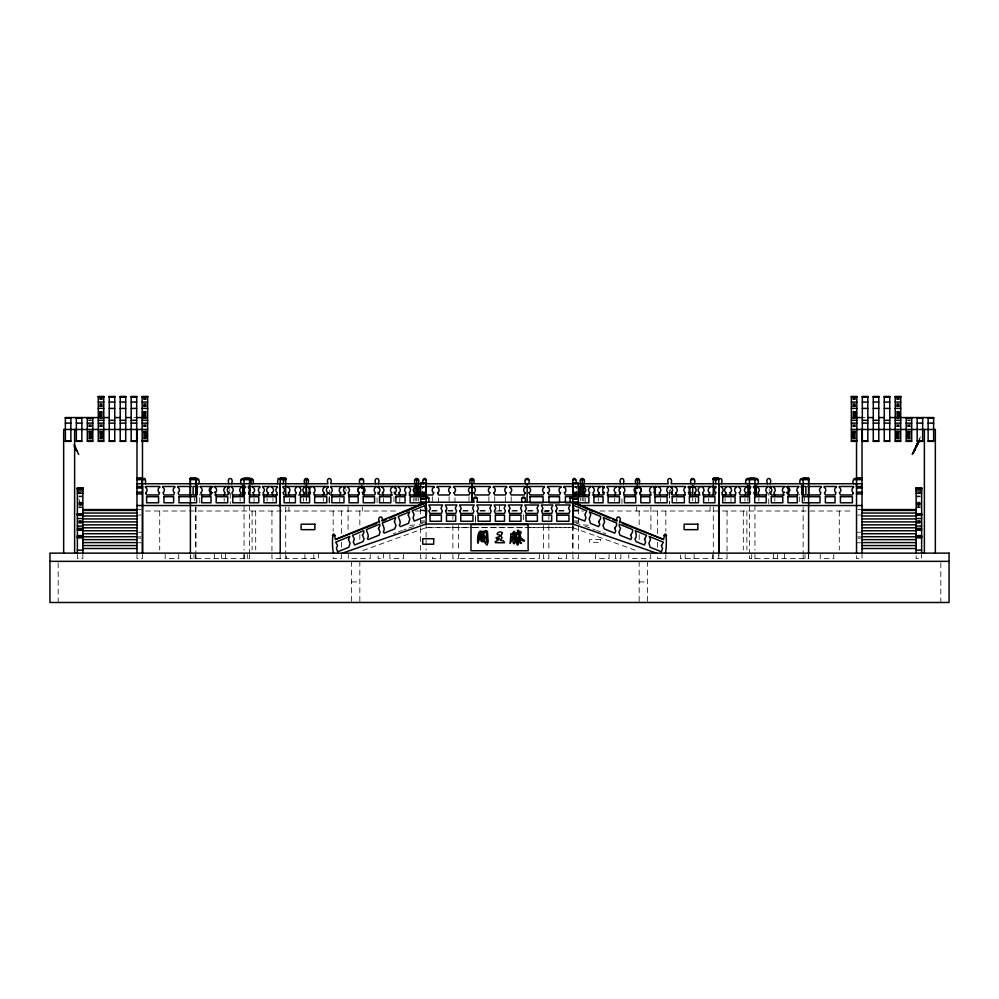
<?xml version="1.0" encoding="UTF-8"?>
<svg xmlns="http://www.w3.org/2000/svg" width="999" height="999" viewBox="0 0 999 999"><rect width="100%" height="100%" fill="white"/><g stroke="black" fill="none" stroke-linecap="round" stroke-linejoin="round"><path stroke-width="0.75" stroke-dasharray="5 3.75" d="M199.738 502.784L199.738 496.703M254.033 502.784L254.046 498.226M272.977 501.261L272.977 498.226M289.398 502.784L289.398 498.226M383.379 502.784L383.379 498.226M399.8 502.784L399.8 498.226M415.134 500.861L415.134 497.752M438.561 502.784L438.561 496.703M454.982 502.784L454.982 496.703M580.706 500.861L580.719 497.752M585.202 502.784L585.202 498.226M621.94 503.971L621.94 497.752M695.604 502.784L695.604 498.226M730.956 502.784L730.968 498.226M768.743 503.971L768.755 493.081M194.48 500.861L194.493 497.752M306.318 500.861L306.318 497.752M329.308 496.191L329.295 503.971L329.345 493.081M329.308 494.642L329.32 489.972M416.72 500.861L416.733 497.752M418.244 500.974L418.256 497.752M475.474 522.465L475.487 514.685L475.549 522.465M582.305 500.861L582.305 497.752M583.828 500.974L583.841 497.752M669.655 493.081L669.63 503.971L669.692 496.191M747.876 500.861L747.889 497.752M329.146 502.784L329.183 496.703M494.742 501.261L494.767 496.703M660.327 501.261L660.339 498.226M758.878 501.261L758.89 498.226M774.812 501.261L774.824 498.226M511.163 501.261L511.188 496.703M676.748 501.261L676.76 498.226M917.969 507.38L920.166 498.913M422.265 494.967L423.139 492.657A3.222 3.222 0 0 1 422.09 491.346M799.262 494.967L799.487 494.33M362.774 550.549L426.111 527.672L572.864 527.672L574.263 523.801M919.018 439.885L920.454 436.838M919.779 439.785L919.767 438.299M393.294 533.691L395.879 532.767M398.451 531.83L402.322 530.432M403.608 529.97L406.193 529.033M408.766 528.109L413.936 526.236M419.093 524.375L422.952 522.976M920.254 503.434L916.145 503.196L920.254 502.447M78.746 505.906L81.481 505.631M409.74 525.337L415.596 524.887M81.481 521.59L78.746 521.79L82.855 521.878M917.519 503.359L920.254 503.246L916.145 503.171M99.65 398.389L102.398 398.389M143.531 398.389L146.279 398.389M852.721 398.389L855.469 398.389M896.602 398.389L899.35 398.389M99.65 398.876L102.398 398.876M143.531 398.876L146.279 398.876M852.721 398.876L855.469 398.876M896.602 398.876L899.35 398.876M99.65 399.413L102.398 399.413M143.531 399.413L146.279 399.413M852.721 399.413L855.469 399.413M896.602 399.413L899.35 399.413M99.65 403.621L102.398 403.621M143.531 403.621L146.279 403.621M852.721 403.621L855.469 403.621M896.602 403.621L899.35 403.621M99.65 404.32L102.398 404.32M143.531 404.32L146.279 404.32M852.721 404.32L855.469 404.32M896.602 404.32L899.35 404.32M99.65 404.97L102.398 404.97M143.531 404.97L146.279 404.97M852.721 404.97L855.469 404.97M896.602 404.97L899.35 404.97M99.65 405.582L102.398 405.582M143.531 405.582L146.279 405.582M852.721 405.582L855.469 405.582M896.602 405.582L899.35 405.582M99.65 406.143L102.398 406.143M143.531 406.143L146.279 406.143M852.721 406.143L855.469 406.143M896.602 406.143L899.35 406.143M99.65 406.643L102.398 406.643M143.531 406.643L146.279 406.643M852.721 406.643L855.469 406.643M896.602 406.643L899.35 406.643M99.65 411.313L102.398 411.313M143.531 411.313L146.279 411.313M852.721 411.313L855.469 411.313M896.602 411.313L899.35 411.313M98.289 411.9L102.398 411.9M142.158 411.9L146.279 411.9M852.721 411.9L856.842 411.9M896.602 411.9L900.711 411.9M98.289 412.55L102.398 412.55M142.158 412.55L146.279 412.55M852.721 412.55L856.842 412.55M896.602 412.55L900.711 412.55M98.289 413.236L102.398 413.236M142.158 413.236L146.279 413.236M852.721 413.236L856.842 413.236M896.602 413.236L900.711 413.236M98.289 413.961L102.398 413.961M142.158 413.961L146.279 413.961M852.721 413.961L856.842 413.961M896.602 413.961L900.711 413.961M98.289 414.76L102.398 414.76M142.158 414.76L146.279 414.76M852.721 414.76L856.842 414.76M896.602 414.76L900.711 414.76M98.289 415.509L102.398 415.509M142.158 415.509L146.279 415.509M852.721 415.509L856.842 415.509M896.602 415.509L900.711 415.509M98.289 416.221L102.398 416.221M142.158 416.221L146.279 416.221M852.721 416.221L856.842 416.221M896.602 416.221L900.711 416.221M98.289 416.87L102.398 416.87M142.158 416.87L146.279 416.87M852.721 416.87L856.842 416.87M896.602 416.87L900.711 416.87M98.289 417.482L103.771 417.57M133.928 417.57L136.676 417.57M142.158 417.482L147.64 417.57M851.36 417.57L856.842 417.482M862.324 417.57L865.072 417.57M895.229 417.57L900.711 417.482M99.65 417.744L102.398 417.744M143.531 417.744L146.279 417.744M852.721 417.744L855.469 417.744M896.602 417.744L899.35 417.744M99.65 417.982L102.398 417.982L98.289 418.044M143.531 417.982L146.279 417.982L142.158 418.044M855.469 417.982L852.721 417.982L856.842 418.044M899.35 417.982L896.602 417.982L900.711 418.044M99.65 418.269L102.398 418.269M143.531 418.269L146.279 418.269M852.721 418.269L855.469 418.269M896.602 418.269L899.35 418.269M88.686 419.93L91.433 419.93M907.567 419.93L910.314 419.93M88.686 420.479L91.433 420.479M907.567 420.479L910.314 420.479M88.686 424.675L91.433 424.675M99.65 424.675L102.398 424.675M143.531 424.675L146.279 424.675M852.721 424.675L855.469 424.675M896.602 424.675L899.35 424.675M907.567 424.675L910.314 424.675M88.686 425.374L91.433 425.374M99.65 425.374L102.398 425.374M143.531 425.374L146.279 425.374M852.721 425.374L855.469 425.374M896.602 425.374L899.35 425.374M907.567 425.374L910.314 425.374M88.686 426.036L91.433 426.036M99.65 426.036L102.398 426.036M143.531 426.036L146.279 426.036M852.721 426.036L855.469 426.036M896.602 426.036L899.35 426.036M907.567 426.036L910.314 426.036M88.686 426.635L91.433 426.635M99.65 426.635L102.398 426.635M143.531 426.635L146.279 426.635M852.721 426.635L855.469 426.635M896.602 426.635L899.35 426.635M907.567 426.635L910.314 426.635M88.686 430.906L92.795 430.906M99.65 430.906L103.771 430.906M143.531 430.906L147.64 430.906M851.36 430.906L855.469 430.906M895.229 430.906L899.35 430.906M906.205 430.906L910.314 430.906M88.686 431.343L92.795 431.343M99.65 431.343L103.771 431.343M143.531 431.343L147.64 431.343M851.36 431.343L855.469 431.343M895.229 431.343L899.35 431.343M906.205 431.343L910.314 431.343M88.686 431.83L91.433 431.83M99.65 431.83L102.398 431.83M143.531 431.83L146.279 431.83M852.721 431.83L855.469 431.83M896.602 431.83L899.35 431.83M907.567 431.83L910.314 431.83M88.686 432.38L92.795 432.38M99.65 432.38L103.771 432.38M143.531 432.38L147.64 432.38M851.36 432.38L855.469 432.38M895.229 432.38L899.35 432.38M906.205 432.38L910.314 432.38M88.686 432.967L92.795 432.967M99.65 432.967L103.771 432.967M143.531 432.967L147.64 432.967M851.36 432.967L855.469 432.967M895.229 432.967L899.35 432.967M906.205 432.967L910.314 432.967M88.686 433.603L92.795 433.603M99.65 433.603L103.771 433.603M143.531 433.603L147.64 433.603M851.36 433.603L855.469 433.603M895.229 433.603L899.35 433.603M906.205 433.603L910.314 433.603M88.686 434.29L92.795 434.29M99.65 434.29L103.771 434.29M143.531 434.29L147.64 434.29M851.36 434.29L855.469 434.29M895.229 434.29L899.35 434.29M906.205 434.29L910.314 434.29M88.686 435.027L92.795 435.027M99.65 435.027L103.771 435.027M143.531 435.027L147.64 435.027M851.36 435.027L855.469 435.027M895.229 435.027L899.35 435.027M906.205 435.027L910.314 435.027M88.686 435.826L92.795 435.826M99.65 435.826L103.771 435.826M143.531 435.826L147.64 435.826M851.36 435.826L855.469 435.826M895.229 435.826L899.35 435.826M906.205 435.826L910.314 435.826M88.686 436.575L92.795 436.575M99.65 436.575L103.771 436.575M143.531 436.575L147.64 436.575M851.36 436.575L855.469 436.575M895.229 436.575L899.35 436.575M906.205 436.575L910.314 436.575M88.686 437.275L92.795 437.275M99.65 437.275L103.771 437.275M143.531 437.275L147.64 437.275M851.36 437.275L855.469 437.275M895.229 437.275L899.35 437.275M906.205 437.275L910.314 437.275M88.686 437.937L92.795 437.937M99.65 437.937L103.771 437.937M143.531 437.937L147.64 437.937M851.36 437.937L855.469 437.937M895.229 437.937L899.35 437.937M906.205 437.937L910.314 437.937M88.686 438.536L92.795 438.536M99.65 438.536L103.771 438.536M143.531 438.536L147.64 438.536M851.36 438.536L855.469 438.536M895.229 438.536L899.35 438.536M906.205 438.536L910.314 438.536M88.686 439.098L91.433 439.098M99.65 439.098L102.398 439.098M143.531 439.098L146.279 439.098M852.721 439.098L855.469 439.098M896.602 439.098L899.35 439.098M907.567 439.098L910.314 439.098M422.003 486.451L424.737 486.451M574.263 486.451L576.997 486.451M422.003 487.262L424.737 487.262M574.263 487.262L576.997 487.262M422.003 491.933L424.737 491.933M574.263 491.933L576.997 491.933M422.003 492.482L424.737 492.482M574.263 492.482L576.997 492.482M422.003 492.619L426.111 492.619M572.889 492.619L576.997 492.619M422.003 492.744L426.111 492.744M572.889 492.744L576.997 492.744M422.003 492.994L426.111 492.994M572.889 492.994L576.997 492.994M422.003 493.269L426.111 493.119M572.889 493.269L576.997 493.119M422.003 493.431L426.111 493.431M572.889 493.431L576.997 493.431M422.003 493.593L426.111 493.593M572.889 493.593L576.997 493.618M422.003 493.943L426.111 493.868M572.889 493.868L576.997 493.756M422.003 494.13L426.111 494.13M572.889 494.13L576.997 494.13M422.003 494.318L426.111 494.293M572.889 494.318L576.997 494.293M422.003 494.517L426.111 494.517M572.889 494.517L576.997 494.517M422.003 494.717L426.111 494.717M572.889 494.717L576.997 494.717M422.003 494.917L426.111 494.93M572.889 494.93L576.997 494.917M422.003 495.142L426.111 495.142M572.889 495.142L576.997 495.142M422.003 495.342L426.111 495.342M572.889 495.342L576.997 495.342M422.003 495.554L426.111 495.554M572.889 495.554L576.997 495.554M422.003 495.766L426.111 495.766M572.889 495.766L576.997 495.766M78.746 496.016L82.855 496.016M422.003 495.979L426.111 495.979M572.889 495.979L576.997 495.979M916.145 496.016L920.254 496.016M422.003 496.178L426.111 496.178M572.889 496.178L576.997 496.178M422.003 496.391L426.111 496.391M572.889 496.391L576.997 496.391M422.003 496.59L426.111 496.59M572.889 496.59L576.997 496.59M78.746 496.828L82.855 496.828M422.003 496.79L426.111 496.79M572.889 496.79L576.997 496.79M916.145 496.828L920.254 496.828M422.003 496.978L424.737 496.978M574.263 496.978L576.997 496.978M78.746 502.185L82.855 502.185M916.145 502.185L920.254 502.185M78.746 502.447L82.855 503.196L78.746 503.171L81.481 503.359M78.746 503.434L82.855 503.196M78.746 503.896L82.855 503.846M916.145 503.846L920.254 503.896M78.746 504.483L82.855 504.483M916.145 504.483L920.254 504.545M78.746 504.832L81.481 504.832M917.519 504.832L920.254 504.832M78.746 507.017L82.855 507.017M916.145 507.017L920.254 507.017M78.746 507.679L81.481 507.679M917.519 507.679L920.254 507.679M138.349 509.565L141.096 509.565M857.904 509.565L860.651 509.565M420.629 510.064L423.364 510.064M575.636 510.064L578.371 510.064M420.629 510.327L426.111 510.327M572.889 510.327L578.371 510.327M420.629 510.739L426.111 510.739M432.292 510.701L440.01 510.701M447.739 510.701L453.921 510.701M463.186 510.701L470.916 510.701M480.182 510.701L487.912 510.701M498.726 510.701L501.823 510.701M512.637 510.701L518.818 510.701M528.084 510.701L535.814 510.701M545.079 510.701L549.712 510.701M558.99 510.701L566.708 510.701M572.889 510.739L578.371 510.739M145.517 511.013L399.076 511.013M415.147 511.013L426.073 511.013M431.518 511.013L440.259 511.013M448.052 511.013L453.608 511.013M462.787 511.013L471.553 511.013M479.995 511.013L488.786 511.013M496.378 511.013L502.622 511.013M511.738 511.013L519.005 511.013M527.447 511.013L536.213 511.013M543.868 511.013L550.224 511.013M558.741 511.013L567.482 511.013M572.927 511.013L583.853 511.013M599.924 511.013L853.483 511.013M544.742 511.725L548.863 511.725M136.988 515.047L141.096 515.047M857.904 515.047L862.012 515.047M78.746 520.816L81.481 520.816M420.629 520.941L424.737 520.941M574.263 520.941L578.371 520.941M917.519 520.816L920.254 520.816M78.746 521.028L81.481 521.028M917.519 521.028L920.254 521.028M916.145 521.878L920.254 521.878L917.519 521.59M78.746 522.177L81.481 522.065M420.629 522.19L426.111 522.19M572.889 522.19L578.371 522.19M917.519 522.065L920.254 522.065M78.746 522.877L82.855 522.877M916.145 522.877L920.254 522.877M78.746 523.001L82.855 523.001M916.145 523.001L920.254 523.001M426.111 527.372L472.465 527.372M474.001 527.372L528.084 527.372M529.632 527.372L572.889 527.372M138.349 532.255L142.47 532.255M856.53 532.255L860.651 532.255M138.349 536.875L141.096 536.875M857.904 536.875L860.651 536.875M138.349 538.161L141.096 538.161M857.904 538.161L860.651 538.161M138.349 542.782L142.47 542.782M856.53 542.782L860.651 542.782M351.598 581.918L359.827 581.918M639.173 581.918L647.402 581.918M583.404 524.887L589.26 525.337M917.519 505.631L920.254 505.906M576.011 522.976L579.882 524.375M585.039 526.236L590.197 528.109M592.782 529.033L595.367 529.97M596.653 530.432L600.524 531.83M603.096 532.767L605.681 533.691M572.864 527.672L636.201 550.549M199.513 494.33L199.738 494.967M576.735 494.967L575.861 492.657A3.222 3.222 0 0 0 576.91 491.346M78.834 498.913L81.031 507.38M744.979 498.226L744.992 501.261M725.099 498.226L725.112 501.261M708.666 498.226L708.691 501.261M614.697 498.226L614.71 501.261M598.264 498.226L598.289 501.261M468.981 496.703L469.006 501.261M449.113 496.703L449.138 501.261M432.679 496.703L432.704 501.261M413.811 498.226L413.836 501.261M393.931 496.703L393.968 502.784M303.409 498.226L303.434 501.261M267.108 498.226L267.133 501.261M240.11 498.226L240.122 501.261M224.176 498.226L224.188 501.261M804.507 497.752L804.52 500.861M669.68 489.972L669.692 494.642M306.381 497.752L306.393 500.861M799.262 496.703L799.262 502.784M692.719 497.752L692.719 500.861M505.307 496.703L505.319 502.784M488.886 496.703L488.898 501.261M339.735 498.226L339.735 502.784M323.314 498.226L323.314 501.261M940.821 562.874L940.821 602.484M921.627 553.134L921.627 558.616L916.145 558.616L916.145 554.495M862.012 553.134L862.012 558.616L856.53 558.616L856.53 554.495M839.285 511.013L839.285 550.012M833.79 554.495L833.79 558.616L820.241 558.616L820.241 554.495M808.715 554.495L808.715 558.616L749.437 558.616L749.45 554.495M808.603 554.495L808.603 558.616M805.007 554.495L805.007 558.616M803.121 506.905L803.121 553.134M803.121 554.495L803.233 558.616M784.615 553.134L784.615 558.616M777.584 554.495L777.584 558.616M773.676 553.134L773.563 558.616M754.932 505.531L754.932 550.062M754.932 554.495L754.944 558.616M751.735 554.495L751.735 558.616M749.45 505.531L749.45 553.134M746.89 511.013L746.89 550.012M743.306 511.013L743.306 550.012M727.06 511.013L727.06 553.134M727.06 554.495L727.06 558.616L713.298 558.616L713.298 554.495M713.298 506.905L713.298 553.134M712.612 554.495L712.612 558.616L680.394 558.616L680.394 553.134M710.064 506.905L710.064 511.013M694.105 554.495L694.105 558.616M685.189 554.495L685.189 558.616M665.834 511.013L665.834 531.293M665.834 554.495L665.834 558.616L657.604 558.616L657.604 554.495M657.604 511.013L657.604 534.415M657.604 542.207L657.604 548.451M650.911 506.905L650.911 531.293M650.724 554.495L650.724 558.616L628.796 558.616L628.796 554.495M647.402 561.351L647.402 602.484M639.173 511.013L639.173 526.61M639.173 534.415L639.173 540.646M639.173 561.351L639.173 602.484M636.7 506.905L636.7 511.013M620.879 554.495L620.879 558.616L615.396 558.616L615.396 554.495M609.103 554.495L609.103 558.616L595.392 558.616L595.392 554.495M578.371 508.941L578.371 550.162M578.371 554.495L578.371 558.616L572.889 558.616L572.889 554.495M575.561 486.488L575.561 487.3A3.222 3.222 0 0 1 576.935 488.873M572.927 525.486L572.927 550.062M572.889 525.474L572.802 553.134M566.62 554.495L566.62 558.616L558.391 558.616L558.391 553.134M548.863 516.321L548.863 519.393M548.863 525.524L548.863 550.137M548.863 554.495L548.863 558.616L543.381 558.616L543.381 554.495M543.381 525.524L543.381 550.137M539.41 554.495L539.41 558.616L459.59 558.616L459.59 554.495M523.513 514.685L523.513 522.465M499.5 505.531L499.5 511.013M458.366 525.524L458.366 550.137M458.366 554.495L458.366 558.616L452.884 558.616L452.884 554.495M452.884 516.321L452.884 519.393M452.884 525.524L452.884 550.137M440.609 554.495L440.609 558.616L432.38 558.616L432.38 554.495M426.111 523.563L426.073 539.31M426.111 540.097L426.111 550.162M426.111 554.495L426.111 558.616L420.629 558.616L420.629 553.134M423.439 486.488L423.439 487.3A3.222 3.222 0 0 0 422.065 488.873M420.629 508.941L420.629 527.01M420.629 527.909L420.629 550.162M403.608 554.495L403.608 558.616L389.897 558.616L389.897 554.495M383.604 553.134L383.604 558.616L378.122 558.616L378.122 554.495M377.06 497.752L377.06 503.971M370.204 554.495L370.204 558.616L348.276 558.616L348.276 554.495M362.3 506.905L362.3 511.013M359.827 511.013L359.827 526.61M359.827 534.415L359.827 540.646M359.827 561.351L359.827 602.484M351.598 561.351L351.598 602.484M348.089 506.905L348.089 531.293M341.396 511.013L341.396 534.415M341.396 542.207L341.396 548.451M341.396 554.495L341.396 558.616L333.167 558.616L333.167 554.495M333.167 511.013L333.167 531.293M318.606 553.134L318.606 558.616L286.388 558.616L286.388 554.495M313.811 554.495L313.811 558.616M304.895 554.495L304.895 558.616M288.936 506.905L288.936 511.013M285.702 506.905L285.702 553.134M285.702 554.495L285.702 558.616L271.94 558.616L271.94 554.495M280.17 554.495L280.17 558.616M271.94 511.013L271.94 553.134M255.694 511.013L255.694 550.012M252.11 511.013L252.11 550.012M249.55 505.531L249.55 553.134M249.55 554.495L249.563 558.616L190.285 558.616L190.285 554.495M247.265 554.495L247.265 558.616M244.068 505.531L244.068 550.062M244.068 554.495L244.068 558.616M244.056 554.495L244.056 558.616M230.245 493.081L230.257 503.971M225.324 553.134L225.437 558.616M221.416 554.495L221.416 558.616M214.385 553.134L214.385 558.616M195.879 506.905L195.879 553.134M195.879 554.495L195.879 558.616M195.767 506.905L195.767 550.062M195.767 554.495L195.767 558.616M193.993 554.495L193.993 558.616M190.397 554.495L190.397 558.616M178.759 554.495L178.759 558.616L165.21 558.616L165.21 554.495M159.715 511.013L159.715 550.012M142.47 554.495L142.47 558.616L136.988 558.616L136.988 553.134M82.855 554.495L82.855 558.616L77.373 558.616L77.373 553.134M58.179 562.874L58.179 602.484M346.066 489.473A3.159 3.159 0 0 1 346.066 490.759M670.391 490.759A3.159 3.159 0 0 1 670.404 489.473M769.242 490.746A3.197 3.197 0 0 1 769.242 489.485M229.758 489.485A3.197 3.197 0 0 1 229.758 490.746M600.524 539.597L589.56 539.597L589.56 542.345L600.524 542.345L600.524 539.597M718.83 558.616L718.83 554.495L718.793 558.616"/><path stroke-width="1.5" d="M195.904 487.3L195.891 494.892L195.879 485.302L195.891 494.63M244.031 494.905L244.043 486.488M249.55 494.642L249.55 485.302L249.55 494.967M280.207 505.531L280.22 483.753L280.17 505.531L278.821 505.519M415.134 494.642L415.134 485.302M426.086 496.416L426.098 487.3M342.47 553.134L426.111 524.013L426.111 502.235L474.138 502.235C471.466 495.217 479.557 495.217 476.885 502.235L572.852 502.235L616.87 520.304M656.53 553.134L572.889 524.013L572.852 502.235L609.715 518.119M580.719 494.642L580.719 485.302M801.822 494.642L801.822 485.302M242.695 494.642L242.707 485.302M306.331 494.642L306.356 485.302L306.381 494.642M416.733 494.642L416.758 485.302M418.256 494.905L418.281 485.302M428.858 502.235L428.858 498.126L426.111 498.126L426.111 483.753L426.098 486.488M471.89 502.41L471.94 479.632M582.317 494.642L582.33 485.302M583.841 494.905L583.866 485.302M747.901 494.642L747.914 485.302M749.425 487.3L749.425 494.905L749.45 485.302M426.111 505.082L412.225 510.776L414.11 514.622L413.062 517.682L414.198 521.103L426.073 516.346C428.509 503.484 422.764 504.645 426.111 510.814M572.864 512.425L572.802 524.025L426.111 524.013M145.704 492.657L146.616 494.955L158.616 494.955L159.528 492.657M283.229 492.657L284.103 494.967L295.642 494.967M362.362 492.657L363.236 494.967L374.637 494.967L375.424 492.657A3.222 3.222 0 0 1 375.724 487.3L375.736 486.488M739.322 492.657L740.209 494.955L749.525 494.955L750.411 492.657A3.209 3.209 0 0 1 750.711 487.287L750.724 486.488L720.579 486.488M787.087 492.657L787.974 494.955L797.839 494.967M253.047 492.657L254.046 494.967M271.978 492.657L272.977 494.967M288.399 492.657L289.398 494.967M308.266 492.657L309.265 494.967M328.122 493.656L328.147 492.657M344.568 492.657L345.154 493.918M363.449 492.657L364.448 494.967M382.38 492.657L383.379 494.967M398.801 492.657L399.8 494.967M418.618 492.657L419.617 494.967M437.562 492.657L438.561 494.967L449.15 494.967L450.149 492.657M453.983 492.657L454.982 494.967L469.031 494.967L470.029 492.657M473.851 492.657L474.85 494.967L488.886 494.967L489.885 492.657M493.731 492.657L494.73 494.967L505.307 494.967L506.318 492.657M510.152 492.657L511.151 494.967L524.25 494.967L525.249 492.657M529.02 492.657L530.032 494.967L543.131 494.967L544.13 492.657M547.964 492.657L548.963 494.967L559.552 494.967L560.551 492.657M564.385 492.657L565.384 494.967L573.189 494.967M584.203 492.657L585.202 494.967M603.146 492.657L603.896 494.33M619.567 492.657L620.154 493.918M659.303 492.657L660.302 494.967M675.724 492.657L676.735 494.967M694.605 492.657L695.604 494.967M713.523 493.656L713.548 492.657M729.969 492.657L730.968 494.967M856.493 483.741L856.43 486.488L862.012 486.488M333.791 553.134C331.768 552.435 331.955 521.653 335.477 539.46L376.698 523.426M665.209 553.134C666.683 552.285 667.295 521.678 663.523 539.46L622.302 523.426M619.467 522.327C622.739 516.52 615.297 514.348 616.808 521.178L612.549 519.343M285.702 479.632C273.152 480.544 286.663 474.375 282.942 483.753M423.389 483.753C421.216 481.693 424.637 475.711 426.111 479.632L426.111 502.909L410.127 502.784L410.127 496.703L420.716 496.703M522.115 502.235C519.443 495.217 527.534 495.217 524.862 502.235M570.104 498.126C570.716 494.567 575.849 499.725 570.104 498.126L570.104 502.235M578.284 496.703L588.873 496.703L588.873 502.784L572.889 502.909L572.889 479.632C574.363 475.711 577.784 481.693 575.611 483.753M713.298 479.632C717.519 481.093 723.563 474.225 721.565 483.741M195.767 479.632C197.253 475.724 200.762 481.63 198.551 483.753M241.271 483.753C239.073 481.63 242.582 475.724 244.068 479.632M754.932 479.632C756.418 475.724 759.927 481.63 757.729 483.753M800.449 483.753C798.238 481.63 801.747 475.724 803.233 479.632M145.392 483.741C146.865 473.663 139.111 479.632 142.57 486.488L142.507 553.134L142.47 440.334M803.084 479.632L804.158 478.309L805.781 478.946M853.608 483.741C851.348 481.543 854.982 475.736 856.493 479.632M249.55 479.632C251.136 475.774 255.082 481.293 252.71 483.753M304.782 483.753C301.86 476.685 310.839 476.685 307.929 483.753M359.952 483.753C357.043 476.685 366.021 476.685 363.112 483.753M415.134 483.753C412.225 476.685 421.203 476.685 418.294 483.753M136.988 483.741L327.959 483.753C325.299 476.723 333.354 476.723 330.694 483.753L470.354 483.753C467.445 476.685 476.423 476.685 473.514 483.753L668.306 483.753C665.646 476.723 673.701 476.723 671.041 483.753L862.012 483.741M525.536 483.753C522.627 476.685 531.605 476.685 528.696 483.753M580.719 483.753C577.797 476.685 586.788 476.685 583.866 483.753M635.938 483.753C633.029 476.685 642.007 476.685 639.098 483.753M691.121 483.753C688.211 476.685 697.19 476.685 694.268 483.753M746.303 483.753C743.918 481.293 747.876 475.774 749.45 479.632M295.429 494.967L296.291 492.657A3.222 3.222 0 0 1 296.591 487.3L296.591 486.488M358.191 494.967L359.053 492.657A3.222 3.222 0 0 1 359.353 487.3L359.353 486.488M390.884 494.967L391.745 492.657A3.222 3.222 0 0 1 392.058 487.3L392.058 486.488M405.082 494.967L405.944 492.657A3.222 3.222 0 0 1 406.256 487.3L406.256 486.488M588.873 494.967L589.735 492.657A3.222 3.222 0 0 1 590.047 487.3L590.047 486.488M649.962 494.967L650.836 492.657A3.222 3.222 0 0 1 651.136 487.3L651.136 486.488M667.157 494.967L668.019 492.657A3.222 3.222 0 0 1 668.319 487.3L668.331 486.488M684.327 494.967L685.202 492.657A3.222 3.222 0 0 1 685.501 487.3L685.501 486.488L639.073 486.488L639.073 487.3M698.526 494.967L699.4 492.657A3.222 3.222 0 0 1 699.7 487.3L699.7 486.488M258.791 494.955L259.678 492.657M276.298 494.955L277.185 492.657A3.209 3.209 0 0 1 277.485 487.287L277.497 486.488L262.737 486.488L262.737 487.3A3.209 3.209 0 0 1 263.062 492.682L263.936 494.955M735.064 494.955L735.951 492.657A3.209 3.209 0 0 1 736.251 487.287L736.263 486.488M766.208 494.955L767.095 492.657A3.209 3.209 0 0 1 767.394 487.287L767.407 486.488M782.829 494.955L783.716 492.657A3.209 3.209 0 0 1 784.015 487.287L784.028 486.488M797.289 494.955L798.176 492.657A3.209 3.209 0 0 1 798.488 487.287L798.488 486.488M209.678 494.967L210.552 492.657A3.197 3.197 0 0 1 210.864 487.287L210.876 486.488M224.201 494.967L225.087 492.657A3.197 3.197 0 0 1 225.387 487.287L225.399 486.488M240.135 494.967L241.021 492.657A3.197 3.197 0 0 1 241.321 487.287L241.333 486.488M267.145 494.967L268.144 492.657M303.446 494.967L304.445 492.657M323.314 494.967L324.313 492.657M339.735 494.967L340.734 492.657M359.078 493.918L358.666 494.967L348.476 494.967M413.848 494.967L414.847 492.657M579.432 494.967L580.431 492.657M598.301 494.967L599.3 492.657M614.722 494.967L615.721 492.657M634.602 494.967L635.601 492.657M654.47 494.967L655.469 492.657M689.834 494.967L690.833 492.657M708.703 494.967L709.702 492.657M725.124 494.967L726.136 492.657M745.004 494.967L746.003 492.657M426.161 497.777L427.485 496.753L428.858 498.126M912.162 454.445L918.543 440.896M919.28 440.834L913.448 453.209L912.924 452.822M193.219 478.946L194.842 478.309L195.916 479.632M572.889 510.814L573.963 508.491L572.889 506.043M770.004 493.918L770.516 492.657A3.209 3.209 0 0 0 770.104 487.287L770.104 486.488M74.9 446.341L74.276 446.553L76.249 450.736L76.848 450.462M74.863 447.802L75.524 447.639L74.987 448.064M406.318 511.213L426.111 502.235L382.13 520.304M386.451 519.343L382.192 521.178C383.703 514.348 376.261 516.52 379.533 522.327M389.285 518.119L426.111 502.235M377.959 493.918L378.546 492.657M394.38 493.918L394.967 492.657M671.303 493.918L671.89 492.657M335.477 539.46L379.47 521.403M332.43 535.576L335.164 535.364M916.145 493.269L921.627 493.269L918.368 493.244M916.145 526.086L921.627 526.036M80.632 493.244L77.373 493.269L82.855 493.269M713.298 483.741L713.298 478.259L718.793 478.259L718.793 553.134L718.83 505.531L720.179 505.519M98.289 396.69L103.771 396.69M109.253 396.69L114.735 396.69M120.217 396.69L125.712 396.69M131.194 396.69L136.676 396.69M142.158 396.69L147.64 396.69M851.36 396.69L856.842 396.69M862.324 396.69L867.806 396.69M873.288 396.69L878.783 396.69M884.265 396.69L889.747 396.69M895.229 396.69L900.711 396.69M98.289 396.928L103.771 396.928M109.253 396.928L114.735 396.928M120.217 396.928L125.712 396.928M131.194 396.928L136.676 396.928M142.158 396.928L147.64 396.928M851.36 396.928L856.842 396.928M862.324 396.928L867.806 396.928M873.288 396.928L878.783 396.928M884.265 396.928L889.747 396.928M895.229 396.928L900.711 396.928M98.289 402.06L103.771 402.06M109.253 402.06L114.735 402.06M120.217 402.06L125.712 402.06M131.194 402.06L136.676 402.06M142.158 402.06L147.64 402.06M851.36 402.06L856.842 402.06M862.324 402.06L867.806 402.06M873.288 402.06L878.783 402.06M884.265 402.06L889.747 402.06M895.229 402.06L900.711 402.06M98.289 408.404L103.771 408.404M109.253 408.404L114.735 408.404M120.217 408.404L125.712 408.404M131.194 408.404L136.676 408.404M142.158 408.404L147.64 408.404M851.36 408.404L856.842 408.404M862.324 408.404L867.806 408.404M873.288 408.404L878.783 408.404M884.265 408.404L889.747 408.404M895.229 408.404L900.711 408.404M98.289 417.57L65.372 417.57L65.372 441.371L70.867 441.371L70.867 417.57M103.771 417.57L109.253 417.57M114.735 417.57L120.217 417.57M125.712 417.57L131.194 417.57M136.676 417.57L142.158 417.57M856.842 417.57L862.324 417.57M867.806 417.57L873.288 417.57M878.783 417.57L884.265 417.57M889.747 417.57L895.229 417.57M900.711 417.57L933.628 417.57L933.628 441.371L928.133 441.371L928.133 417.57M65.372 417.744L70.867 417.744M76.349 417.744L81.831 417.744M87.313 417.744L92.795 417.744M906.205 417.744L911.687 417.744M917.169 417.744L922.651 417.744M928.133 417.744L933.628 417.744M65.372 417.982L70.867 417.982M76.349 417.982L81.831 417.982M87.313 417.982L92.795 417.982M906.205 417.982L911.687 417.982M917.169 417.982L922.651 417.982M928.133 417.982L933.628 417.982M98.289 420.304L103.771 420.304M109.253 420.304L114.735 420.304M120.217 420.304L125.712 420.304M131.194 420.304L136.676 420.304M142.158 420.304L147.64 420.304M851.36 420.304L856.842 420.304M862.324 420.304L867.806 420.304M873.288 420.304L878.783 420.304M884.265 420.304L889.747 420.304M895.229 420.304L900.711 420.304M65.372 423.126L70.867 423.126M76.349 423.126L81.831 423.126M87.313 423.126L92.795 423.126M98.289 423.126L103.771 423.126M109.253 423.126L114.735 423.126M120.217 423.126L125.712 423.126M131.194 423.126L136.676 423.126M142.158 423.126L147.64 423.126M851.36 423.126L856.842 423.126M862.324 423.126L867.806 423.126M873.288 423.126L878.783 423.126M884.265 423.126L889.747 423.126M895.229 423.126L900.711 423.126M906.205 423.126L911.687 423.126M917.169 423.126L922.651 423.126M928.133 423.126L933.628 423.126M87.113 429.47L63.661 429.47L63.661 553.134M87.313 429.47L97.977 429.47M98.289 429.47L108.841 429.47M109.253 429.47L114.735 429.47M115.047 429.47L119.705 429.47M120.217 429.47L125.712 429.47M125.911 429.47L147.64 429.47M851.36 429.47L873.089 429.47M873.288 429.47L878.783 429.47M879.295 429.47L883.953 429.47M884.265 429.47L889.747 429.47M890.159 429.47L900.711 429.47M901.023 429.47L911.687 429.47M911.887 429.47L935.339 429.47L935.339 553.134M65.372 441.121L70.867 441.121M76.349 441.121L81.831 441.121M87.313 441.121L92.795 441.121M98.289 441.121L103.771 441.121M109.253 441.121L114.735 441.121M120.217 441.121L125.712 441.121M131.194 441.121L136.676 441.121M142.158 441.121L147.64 441.121M851.36 441.121L856.842 441.121M862.324 441.121L867.806 441.121M873.288 441.121L878.783 441.121M884.265 441.121L889.747 441.121M895.229 441.121L900.711 441.121M906.205 441.121L911.687 441.121M917.169 441.121L922.651 441.121M928.133 441.121L933.628 441.121M136.988 478.259L142.47 478.309M856.53 478.259L862.012 478.309M136.988 478.446L142.47 478.446M190.285 478.446L195.879 478.446M244.056 478.446L249.55 478.446M280.207 478.446L285.702 478.446M713.298 478.446L718.793 478.446M749.45 478.446L754.944 478.446M803.121 478.446L808.715 478.446M856.53 478.446L862.012 478.446M136.988 478.658L142.47 478.658M190.285 478.658L195.879 478.658M244.056 478.671L249.55 478.671M280.207 478.658L285.702 478.658M713.298 478.658L718.793 478.658M749.45 478.671L754.944 478.671M803.121 478.658L808.715 478.658M856.53 478.658L862.012 478.658M136.988 478.946L142.47 478.946M190.285 478.946L195.879 478.946M244.056 478.946L249.55 478.946M280.207 478.946L285.702 478.946M713.298 478.946L718.793 478.946M749.45 478.946L754.944 478.946M803.121 478.946L808.715 478.946M856.53 478.946L862.012 478.946M136.988 479.27L142.47 479.27M190.397 479.283L195.879 479.283M244.056 479.283L249.55 479.283M277.435 483.741L278.134 478.446L285.702 479.283M713.298 479.283L718.781 479.632M749.45 479.283L754.944 479.283M803.121 479.283L808.603 479.283M856.53 479.27L862.012 479.27M136.988 479.632L145.392 479.632M190.397 479.632L198.551 479.632M241.271 479.632L252.71 479.632M304.782 479.632L307.929 479.632M359.952 479.632L363.112 479.632M415.134 479.632L418.294 479.632M423.389 479.632L426.111 479.632M470.354 479.632L473.514 479.632M525.536 479.632L528.696 479.632M572.889 479.632L575.611 479.632M580.719 479.632L583.866 479.632M635.938 479.632L639.098 479.632M691.121 479.632L694.268 479.632M746.303 479.632L757.729 479.632M800.449 479.632L808.603 479.632M853.608 479.632L862.012 479.632M426.111 482.817L420.629 482.817L420.629 505.494M572.889 482.817L578.371 482.817L578.371 505.494M136.988 486.488L142.47 486.488M191.558 486.488L177.747 486.488L177.747 487.3A3.184 3.184 0 0 1 178.109 492.707L178.996 494.955L191.845 494.955M200.075 486.488L212.225 486.488L212.225 487.3A3.209 3.209 0 0 0 211.888 492.682M213.636 486.488L245.529 486.488L245.529 487.3A3.209 3.209 0 0 0 245.192 492.682L244.33 494.955L232.442 494.967M421.141 486.488L362.063 486.488L362.063 487.3A3.222 3.222 0 0 1 362.375 492.669M425.449 486.488L434.078 486.488L434.078 487.3M573.164 486.488L564.035 486.488L564.035 487.3M577.734 486.488L604.245 486.488L604.245 487.3A3.222 3.222 0 0 0 603.933 492.669L603.071 494.967L592.482 494.967M785.364 486.488L753.471 486.488L753.471 487.3A3.209 3.209 0 0 1 753.808 492.682L754.67 494.955L766.558 494.967M798.925 486.488L786.775 486.488L786.775 487.3A3.209 3.209 0 0 1 787.112 492.682M807.442 486.488L821.253 486.488L821.253 487.3A3.184 3.184 0 0 0 820.828 492.707L820.004 494.955L807.155 494.955M77.373 487.962L82.855 487.974M136.988 487.974L142.47 487.974M856.53 487.974L862.012 487.974M916.145 487.962L921.627 487.974M77.373 488.186L82.855 488.186M916.145 488.186L921.627 488.186M77.373 488.474L82.855 488.474M916.145 488.474L921.627 488.474M77.373 488.798L82.855 488.798M916.145 488.798L921.627 488.798M77.373 489.16L82.855 489.16M916.145 489.16L921.627 489.16M77.373 490.971L82.855 490.971M916.145 490.971L921.627 490.971M136.988 492.22L142.47 492.22M856.53 492.22L862.012 492.22M136.988 493.906L142.47 493.906M856.53 493.906L862.012 493.906M201.161 494.967L211.026 494.955L211.913 492.657M214.835 494.967L227.71 494.955L228.584 492.657A3.209 3.209 0 0 1 228.896 487.287L228.896 486.488M259.865 494.967L249.475 494.955L248.589 492.657A3.209 3.209 0 0 0 248.289 487.287L248.276 486.488L259.99 486.488L259.99 487.3A3.209 3.209 0 0 0 259.653 492.682M262.774 494.967L277.51 494.967M298.763 494.967L309.628 494.967L310.489 492.657A3.222 3.222 0 0 1 310.789 487.3L310.789 486.488M313.948 494.967L326.81 494.967L327.672 492.657A3.222 3.222 0 0 1 327.984 487.3L327.984 486.488L282.929 486.488L282.929 487.3A3.222 3.222 0 0 1 283.241 492.669M330.657 494.967L343.993 494.967L344.855 492.657A3.222 3.222 0 0 1 345.154 487.3L345.154 486.488M392.457 494.967L379.558 494.967L378.696 492.657A3.222 3.222 0 0 0 378.384 487.3L378.384 486.488M406.044 494.967L395.929 494.967L395.067 492.657A3.222 3.222 0 0 0 394.755 487.3L394.755 486.488M409.165 494.967L420.754 494.967M425.449 494.967L432.729 494.967L433.728 492.657M578.246 494.967L589.572 494.967M607.167 494.967L619.442 494.967L620.304 492.657A3.222 3.222 0 0 1 620.616 487.3L620.616 486.488M623.688 494.967L635.764 494.967L636.638 492.657M651.348 494.967L640.434 494.967L640.009 493.918M667.869 494.967L655.007 494.967L654.145 492.657A3.222 3.222 0 0 0 653.846 487.3L653.846 486.488M685.464 494.967L672.19 494.967L671.328 492.657A3.222 3.222 0 0 0 671.016 487.3L671.016 486.488M699.974 494.967L689.372 494.967L688.511 492.657A3.222 3.222 0 0 0 688.211 487.3L688.211 486.488L716.071 486.488L716.071 487.3A3.222 3.222 0 0 0 715.759 492.669M702.884 494.967L714.897 494.967L715.771 492.657M722.102 494.967L735.651 494.967M784.165 494.967L771.29 494.955L770.416 492.657A3.197 3.197 0 0 1 769.879 492.082M573.164 496.703L565.384 496.703L565.384 502.784L571.615 502.784M474.138 498.126L476.885 498.126M522.115 498.126L524.862 498.126M420.629 498.351L426.111 498.351M572.889 498.351L578.371 498.351M420.629 499.238L426.111 499.238M572.889 499.238L578.371 499.238M420.629 501.96L426.111 501.96M572.889 501.96L578.371 501.96M420.629 503.721L424.737 503.721M574.263 503.721L578.371 503.721M136.988 505.531L420.129 505.531M578.871 505.531L862.012 505.531M82.855 509.565L136.988 509.565M862.012 509.565L916.145 509.565M82.855 510.427L136.988 510.427M862.012 510.427L916.145 510.427M82.855 513.036L136.988 513.036M862.012 513.036L916.145 513.036M77.373 513.898L82.855 513.936M916.145 513.898L921.627 513.936M77.373 513.961L82.855 514.123M916.145 513.961L921.627 514.123M77.373 514.348L82.855 514.348M916.145 514.348L921.627 514.348M77.373 514.647L82.855 514.647M916.145 514.647L921.627 514.647M77.373 514.985L82.855 514.985M916.145 514.985L921.627 514.985M77.373 515.334L82.855 515.334M916.145 515.334L921.627 515.334M82.855 515.984L136.988 515.984M862.012 515.984L916.145 515.984M77.373 518.518L82.855 518.518M916.145 518.518L921.627 518.518M82.855 518.943L136.988 518.943M862.012 518.943L916.145 518.943M82.855 521.903L136.988 521.903M862.012 521.903L916.145 521.903M82.855 524.862L136.988 524.862M862.012 524.862L916.145 524.862M82.855 527.809L136.988 527.809M862.012 527.809L916.145 527.809M77.373 528.359L82.855 528.359M916.145 528.359L921.627 528.359M77.373 529.445L82.855 529.345M916.145 529.445L921.627 529.345M77.373 530.257L82.855 530.257M916.145 530.257L921.627 530.257M82.855 530.769L136.988 530.769M862.012 530.769L916.145 530.769M82.855 533.728L136.988 533.728M862.012 533.728L916.145 533.728M77.373 535.589L82.855 535.589M916.145 535.589L921.627 535.589M77.373 536.588L82.855 536.588M916.145 536.588L921.627 536.588M77.373 536.825L136.988 536.688M862.012 536.688L921.627 536.825M77.373 537.237L82.855 537.237M916.145 537.237L921.627 537.237M77.373 537.849L82.855 537.849M916.145 537.849L921.627 537.849M82.855 539.635L136.988 539.635M862.012 539.635L916.145 539.635M82.855 542.594L136.988 542.594M862.012 542.594L916.145 542.594M82.855 545.554L136.988 545.554M862.012 545.554L916.145 545.554M82.855 548.513L136.988 548.513M862.012 548.513L916.145 548.513M77.373 550.174L82.855 550.174M916.145 550.174L921.627 550.174M49.95 561.351L949.05 561.351M77.373 526.036L82.855 526.086M663.836 535.364L666.57 535.576M572.927 516.346L584.802 521.103L585.938 517.682L584.89 514.622L586.775 510.776L572.889 505.082M619.53 521.403L663.523 539.46M572.852 502.235L592.669 511.213M918.019 442.008L918.643 442.17M917.931 442.195L918.506 442.47L917.831 442.407M917.669 442.757L918.293 442.932M917.769 444.043L917.045 444.056M916.945 444.293L917.582 444.455M916.857 445.966L916.108 446.078M915.921 446.453L916.308 447.14M914.847 450.262L914.197 450.137L914.684 450.586M228.996 493.918L228.484 492.657A3.197 3.197 0 0 0 229.121 492.082M74.138 444.705L78.721 454.445M718.743 479.283C716.583 475.986 714.485 482.03 716.058 483.753M789.322 494.967L788.448 492.657A3.197 3.197 0 0 0 788.136 487.287L788.124 486.488M774.799 494.967L773.913 492.657A3.197 3.197 0 0 0 773.613 487.287L773.601 486.488M758.865 494.967L757.979 492.657A3.197 3.197 0 0 0 757.679 487.287L757.667 486.488M722.702 494.955L721.815 492.657A3.209 3.209 0 0 0 721.515 487.287L721.503 486.488M232.792 494.955L231.905 492.657A3.209 3.209 0 0 0 231.606 487.287L231.593 486.488M216.171 494.955L215.285 492.657A3.209 3.209 0 0 0 214.985 487.287L214.972 486.488M201.711 494.955L200.824 492.657A3.209 3.209 0 0 0 200.512 487.287L200.512 486.488M703.571 494.967L702.709 492.657A3.222 3.222 0 0 0 702.409 487.3L702.409 486.488M640.809 494.967L639.947 492.657A3.222 3.222 0 0 0 639.647 487.3L639.647 486.488M624.437 494.967L623.576 492.657A3.222 3.222 0 0 0 623.276 487.3L623.264 486.488M608.116 494.967L607.255 492.657A3.222 3.222 0 0 0 606.942 487.3L606.942 486.488L636.937 486.488L636.937 487.3A3.222 3.222 0 0 0 636.625 492.669M593.918 494.967L593.056 492.657A3.222 3.222 0 0 0 592.744 487.3L592.744 486.488M410.127 494.967L409.265 492.657A3.222 3.222 0 0 0 408.953 487.3L408.953 486.488M349.038 494.967L348.164 492.657A3.222 3.222 0 0 0 347.864 487.3L347.864 486.488M331.843 494.967L330.981 492.657A3.222 3.222 0 0 0 330.681 487.3L330.669 486.488L360.027 486.488L360.027 487.3M314.673 494.967L313.798 492.657A3.222 3.222 0 0 0 313.499 487.3L313.499 486.488M300.474 494.967L299.6 492.657A3.222 3.222 0 0 0 299.3 487.3L299.3 486.488M853.296 492.657L852.384 494.955L840.384 494.955L839.472 492.657A3.184 3.184 0 0 0 839.16 487.275L839.148 486.488L853.621 486.488L853.621 487.3A3.184 3.184 0 0 0 853.258 492.707M426.024 512.862L426.073 516.346M582.292 479.632L582.317 483.753M416.708 479.632L416.733 483.753M251.136 479.632L251.149 483.753M803.109 494.63L803.084 485.302L803.233 494.955M756.293 485.302L756.305 494.642M718.793 483.741L718.83 505.531M572.914 497.752L572.889 483.753L572.914 496.416M471.94 483.753L471.978 502.41M803.096 487.3L803.109 494.892M754.957 487.3L754.969 494.905M692.719 485.302L692.719 494.642M527.135 483.753L527.147 502.41M361.551 485.302L361.563 488.411M924.375 429.47L924.375 553.134M922.651 417.57L922.651 441.371L917.169 441.371L917.169 417.57M921.627 553.134L921.627 487.787L916.145 487.837L916.145 553.134M911.687 417.57L911.687 441.371L906.205 441.371L906.205 417.57M862.012 429.47L862.012 553.134M856.53 440.334L856.53 553.134M836.288 487.3L836.288 486.488L824.113 486.488L824.113 487.3A3.184 3.184 0 0 1 824.475 492.707L825.349 494.955L835.039 494.955L835.963 492.657A3.184 3.184 0 0 1 836.213 487.275M808.715 483.741L808.715 478.259L803.121 478.309L803.233 483.753M808.715 486.488L808.715 494.955M808.603 478.259L808.603 553.134M770.841 486.488L770.841 487.3A3.197 3.197 0 0 0 769.992 487.962M770.154 483.741C772.864 476.71 764.685 476.71 767.382 483.741M754.944 483.753L754.944 478.259L749.45 478.259L749.45 483.753M754.944 485.302L754.944 494.642M746.365 486.488L746.365 487.3M739.01 486.488L739.01 487.3A3.209 3.209 0 0 1 739.347 492.682M729.607 486.488L729.607 487.3M726.485 486.488L726.485 487.3M713.298 485.302L713.298 494.955M710.064 486.488L710.064 487.3M694.255 486.488L694.255 487.3M691.183 486.488L691.183 487.3M675.374 486.488L675.374 487.3M672.252 486.488L672.252 487.3M658.953 486.488L658.953 487.3M655.831 486.488L655.831 487.3M637.512 479.632L637.512 483.753M635.963 486.488L635.963 487.3M623.326 483.753C625.986 476.723 617.931 476.723 620.604 483.753M619.205 486.488L619.205 487.3M616.083 486.488L616.083 487.3M602.784 486.488L602.784 487.3M599.662 486.488L599.662 487.3M583.853 486.488L583.853 487.3M580.781 486.488L580.781 487.3M560.901 487.3L560.901 486.488L547.602 486.488L547.602 487.3M544.48 487.3L544.48 486.488L528.671 486.488L528.671 487.3M525.599 487.3L525.599 486.488L509.79 486.488L509.79 487.3M506.668 487.3L506.668 486.488L493.369 486.488L493.369 487.3M490.247 487.3L490.247 486.488L473.489 486.488L473.489 487.3M470.379 487.3L470.379 486.488L453.621 486.488L453.621 487.3M450.499 487.3L450.499 486.488L437.2 486.488L437.2 487.3M418.269 486.488L418.269 487.3M415.197 486.488L415.197 487.3M398.451 486.488L398.451 487.3M395.317 486.488L395.317 487.3M382.03 486.488L382.03 487.3M378.896 486.488L378.896 487.3M378.396 483.753C381.069 476.723 373.014 476.723 375.674 483.753M363.087 486.488L363.087 487.3M344.218 486.488L344.218 487.3M341.084 486.488L341.084 487.3M327.784 486.488L327.784 487.3M324.663 486.488L324.663 487.3M307.917 486.488L307.917 487.3M306.356 479.632L306.356 483.753M304.795 486.488L304.795 487.3M288.049 486.488L288.049 487.3M285.702 483.741L285.702 478.259L280.207 478.259L280.207 553.134M285.702 485.302L285.702 494.955M271.628 486.488L271.628 487.3M268.494 486.488L268.494 487.3M252.685 486.488L252.685 487.3M249.55 483.753L249.55 478.259L244.056 478.309L244.056 483.753M244.056 485.302L244.056 494.642M231.618 483.741C234.315 476.71 226.136 476.71 228.846 483.741M228.159 486.488L228.159 487.3A3.197 3.197 0 0 1 229.008 487.962M197.178 485.302L197.178 494.642M195.916 483.741L195.879 478.259L190.285 478.309L190.285 483.741M195.767 478.259L195.767 483.753M195.767 485.302L195.767 494.955M190.397 478.259L190.397 553.134M190.285 486.488L190.285 494.955M162.712 487.3L162.712 486.488L174.887 486.488L174.887 487.3A3.184 3.184 0 0 0 174.475 492.707L173.651 494.955L163.961 494.955L163.037 492.657A3.184 3.184 0 0 0 162.725 487.275M136.988 429.47L136.988 553.134M92.795 417.57L92.795 441.371L87.313 441.371L87.313 417.57M82.855 553.134L82.855 487.787L77.373 487.837L77.373 553.134M81.831 417.57L81.831 441.371L76.349 441.371L76.349 417.57M74.625 429.47L74.625 553.134M433.641 492.794A3.159 3.159 0 0 1 434.041 487.237M437.237 487.237A3.159 3.159 0 0 1 437.649 492.794M418.306 487.237A3.159 3.159 0 0 1 418.706 492.794M450.062 492.794A3.159 3.159 0 0 1 450.474 487.237M453.658 487.237A3.159 3.159 0 0 1 454.07 492.794M469.942 492.794A3.159 3.159 0 0 1 470.342 487.237M509.827 487.237A3.159 3.159 0 0 1 510.239 492.794M506.231 492.794A3.159 3.159 0 0 1 506.63 487.237M525.162 492.794A3.159 3.159 0 0 1 525.574 487.237M493.406 487.237A3.159 3.159 0 0 1 493.806 492.794M489.81 492.794A3.159 3.159 0 0 1 490.209 487.237M473.526 487.237A3.159 3.159 0 0 1 473.938 492.794M544.043 492.794A3.159 3.159 0 0 1 544.455 487.237M547.639 487.237A3.159 3.159 0 0 1 548.051 492.794M528.708 487.237A3.159 3.159 0 0 1 529.108 492.794M560.464 492.794A3.159 3.159 0 0 1 560.876 487.237M564.06 487.237A3.159 3.159 0 0 1 564.472 492.794M580.344 492.794A3.159 3.159 0 0 1 580.756 487.237M268.057 492.794A3.159 3.159 0 0 1 268.469 487.237M271.653 487.237A3.159 3.159 0 0 1 272.065 492.794M252.722 487.237A3.159 3.159 0 0 1 253.122 492.794M288.074 487.237A3.159 3.159 0 0 1 288.486 492.794M304.358 492.794A3.159 3.159 0 0 1 304.77 487.237M345.217 492.332A3.159 3.159 0 0 1 344.655 492.794M344.243 487.237A3.159 3.159 0 0 1 345.229 487.912M340.647 492.794A3.159 3.159 0 0 1 341.059 487.237M359.016 492.332A3.159 3.159 0 0 1 358.216 490.971M358.291 489.048A3.159 3.159 0 0 1 359.99 487.237M324.225 492.794A3.159 3.159 0 0 1 324.638 487.237M307.942 487.237A3.159 3.159 0 0 1 308.354 492.794M327.822 487.237A3.159 3.159 0 0 1 328.246 487.462M378.459 492.794A3.159 3.159 0 0 1 378.072 492.507M378.059 487.749A3.159 3.159 0 0 1 378.871 487.237M382.055 487.237A3.159 3.159 0 0 1 382.467 492.794M363.124 487.237A3.159 3.159 0 0 1 363.536 492.794M394.88 492.794A3.159 3.159 0 0 1 394.155 492.157M394.305 487.912A3.159 3.159 0 0 1 395.292 487.237M398.476 487.237A3.159 3.159 0 0 1 398.888 492.794M414.76 492.794A3.159 3.159 0 0 1 415.172 487.237M599.225 492.794A3.159 3.159 0 0 1 599.625 487.237M603.958 492.157A3.159 3.159 0 0 1 603.221 492.794M602.822 487.237A3.159 3.159 0 0 1 603.958 488.086M583.878 487.237A3.159 3.159 0 0 1 584.29 492.794M615.646 492.794A3.159 3.159 0 0 1 616.046 487.237M620.379 492.157A3.159 3.159 0 0 1 619.655 492.794M619.243 487.237A3.159 3.159 0 0 1 620.217 487.912M635.526 492.794A3.159 3.159 0 0 1 635.926 487.237M675.411 487.237A3.159 3.159 0 0 1 675.811 492.794M671.803 492.794A3.159 3.159 0 0 1 671.078 492.157M671.241 487.912A3.159 3.159 0 0 1 672.215 487.237M690.746 492.794A3.159 3.159 0 0 1 691.158 487.237M658.99 487.237A3.159 3.159 0 0 1 659.39 492.794M655.381 492.794A3.159 3.159 0 0 1 654.02 490.971M654.095 489.048A3.159 3.159 0 0 1 655.794 487.237M640.921 489.473A3.159 3.159 0 0 1 639.909 492.507M639.11 487.237A3.159 3.159 0 0 1 640.809 489.048M709.627 492.794A3.159 3.159 0 0 1 710.027 487.237M713.224 487.237A3.159 3.159 0 0 1 713.848 487.599M694.28 487.237A3.159 3.159 0 0 1 694.692 492.794M726.048 492.794A3.159 3.159 0 0 1 726.448 487.237M729.645 487.237A3.159 3.159 0 0 1 730.057 492.794M745.928 492.794A3.159 3.159 0 0 1 746.328 487.237M784.702 492.407A3.197 3.197 0 0 1 784.402 492.082M159.44 492.707A3.184 3.184 0 0 1 159.778 487.275L159.852 486.488L145.379 486.488L145.379 487.3A3.184 3.184 0 0 1 145.742 492.707M214.598 492.082A3.197 3.197 0 0 1 214.298 492.407M146.616 496.703L146.616 502.784L158.604 502.784L158.566 496.703L146.616 496.703M163.961 496.703L163.948 502.784L173.639 502.784L173.614 496.703L163.961 496.703M178.996 496.703L178.983 502.784L196.566 502.784L196.566 496.703L178.996 496.703M232.792 496.703L232.792 502.784L244.33 502.784L244.293 496.703L232.792 496.703M249.475 496.703L249.463 502.784L258.791 502.784L258.753 496.703L249.475 496.703M263.936 496.703L263.923 502.784L276.298 502.784L276.261 496.703L263.936 496.703M284.103 496.703L284.091 502.784L295.417 502.784L295.379 496.703L284.103 496.703M300.474 496.703L300.462 502.784L309.615 502.784L309.59 496.703L300.474 496.703M314.673 496.703L314.66 502.784L326.81 502.784L326.773 496.703L314.673 496.703M379.558 496.703L379.558 502.784L390.884 502.784L390.846 496.703L379.558 496.703M395.929 496.703L395.929 502.784L405.082 502.784L405.045 496.703L395.929 496.703M430.02 515.197L430.02 521.278L441.408 521.278L441.371 515.197L430.02 515.197M446.491 515.197L446.478 521.278L455.681 521.278L455.656 515.197L446.491 515.197M460.764 515.197L460.764 521.278L472.977 521.278L472.939 515.197L460.764 515.197M526.023 515.197L526.023 521.278L537.412 521.278L537.375 515.197L526.023 515.197M530.032 496.703L530.019 502.784L543.119 502.784L543.081 496.703L530.032 496.703M542.494 515.197L542.482 521.278L551.685 521.278L551.66 515.197L542.494 515.197M548.963 496.703L548.963 502.784L559.54 502.784L559.515 496.703L548.963 496.703M556.768 515.197L556.768 521.278L568.98 521.278L568.943 515.197L556.768 515.197M624.437 496.703L624.437 502.784L635.764 502.784L635.726 496.703L624.437 496.703M640.809 496.703L640.809 502.784L649.962 502.784L649.937 496.703L640.809 496.703M655.007 496.703L655.007 502.784L667.145 502.784L667.12 496.703L655.007 496.703M771.29 496.703L771.29 502.784L782.829 502.784L782.791 496.703L771.29 496.703M787.974 496.703L787.974 502.784L797.289 502.784L797.264 496.703L787.974 496.703M802.434 496.703L802.434 502.784L820.017 502.784L820.004 496.703L802.434 496.703M637.512 485.302L637.512 488.411L637.524 485.302M201.736 496.703L201.711 502.784L211.026 502.784L211.026 496.703L201.736 496.703M216.209 496.703L216.171 502.784L227.71 502.784L227.71 496.703L216.209 496.703M331.88 496.703L331.855 502.784L343.993 502.784L343.993 496.703L331.88 496.703M349.063 496.703L349.038 502.784L358.191 502.784L358.191 496.703L349.063 496.703M363.274 496.703L363.236 502.784L374.563 502.784L374.563 496.703L363.274 496.703M478.084 515.197L478.046 521.278L490.259 521.278L490.247 515.197L478.084 515.197M495.367 515.197L495.329 521.278L504.532 521.278L504.532 515.197L495.367 515.197M509.652 515.197L509.615 521.278L521.003 521.278L521.003 515.197L509.652 515.197M593.955 496.703L593.918 502.784L603.071 502.784L603.071 496.703L593.955 496.703M608.154 496.703L608.116 502.784L619.442 502.784L619.442 496.703L608.154 496.703M672.227 496.703L672.19 502.784L684.34 502.784L684.327 496.703L672.227 496.703M689.41 496.703L689.385 502.784L698.538 502.784L698.526 496.703L689.41 496.703M703.621 496.703L703.583 502.784L714.909 502.784L714.897 496.703L703.621 496.703M722.739 496.703L722.702 502.784L735.077 502.784L735.064 496.703L722.739 496.703M740.247 496.703L740.209 502.784L749.537 502.784L749.525 496.703L740.247 496.703M754.707 496.703L754.67 502.784L766.208 502.784L766.208 496.703L754.707 496.703M825.386 496.703L825.361 502.784L835.052 502.784L835.039 496.703L825.386 496.703M840.434 496.703L840.396 502.784L852.384 502.784L852.384 496.703L840.434 496.703M521.416 542.782L521.178 543.518L518.668 541.908C517.532 550.924 515.484 537.362 514.66 541.458C514.41 547.415 511.663 540.584 513.548 538.823L511.9 539.872L510.077 543.543L510.951 533.491L513.611 535.614L513.673 532.979L512.787 533.191C515.709 527.322 514.997 537.537 514.66 540.671L516.308 538.036L515.322 537.1L516.958 536.063L515.646 535.414L517.682 533.503C515.222 536.725 515.209 531.905 517.882 532.455C518.906 530.119 515.846 531.306 518.144 530.157L518.931 530.968L518.344 534.103C521.241 533.291 518.793 530.032 521.228 532.255C520.579 533.841 520.317 534.69 518.668 536.001L520.379 535.939L520.704 536.725L519.517 536.788L524.388 540.546L524.188 541.258L520.841 539.947L519.717 541.383L521.416 542.782M348.476 539.472L350.075 543.331L348.788 547.315L337.6 551.798L336.451 548.326L337.5 545.267L335.676 542.195L349.837 536.388L348.476 539.472M362.462 535.102L364.061 538.948L362.937 541.645L354.645 544.967L353.309 542.082L354.358 539.023L352.485 535.302L363.723 530.681L363.873 532.592L362.462 535.102M378.459 528.371L380.07 532.217L379.108 535.164L368.169 539.547L367.357 538.698C369.667 535.539 366.833 532.654 366.358 529.607L379.732 524.113L379.87 525.861L378.459 528.371M394.405 521.64L396.016 525.486L394.692 528.921L384.24 533.104L383.304 531.967C385.614 528.833 382.792 526.061 382.33 523.051L395.691 517.569L394.405 521.64M408.229 515.072L409.827 518.931L408.504 523.389L400.362 526.648L399.3 525.237C401.498 522.202 399.013 519.343 398.339 516.483L409.578 511.863L408.229 515.072M480.856 535.614L480.844 536.588L478.871 537.649C481.318 520.954 479.233 544.33 481.755 532.13L485.951 530.581L487.475 531.505L488.161 541.783L487.075 545.129L483.791 541.458L486.625 542.182L486.363 532.08L485.701 531.543L484.028 533.404L482.879 531.468L481.206 531.393C475.924 529.295 477.697 553.808 478.871 537.712C486.063 536.113 475.462 540.934 480.769 539.423C480.357 544.218 486.613 540.571 484.315 537.974L481.955 538.436L483.404 536.863C487.287 541.071 483.379 530.269 480.856 535.614M429.145 511.151L430.02 513.449L441.408 513.449L442.282 511.151L440.996 508.179L442.594 504.982L428.833 504.982L430.444 508.391L429.145 511.151M445.616 511.151L446.491 513.449L455.694 513.449L456.555 511.151L455.282 508.179L456.868 504.982L445.304 504.982L446.915 508.391L445.616 511.151M459.89 511.151L460.764 513.449L472.977 513.449L473.851 511.151L472.564 508.179L474.15 504.982L459.59 504.982L461.201 508.391L459.89 511.151M477.172 511.151L478.046 513.449L490.247 513.449L491.121 511.151L489.835 508.179L491.433 504.982L476.86 504.982L478.471 508.391L477.172 511.151M494.455 511.151L495.329 513.449L504.532 513.449L505.407 511.151L504.12 508.179L505.706 504.982L494.143 504.982L495.754 508.391L494.455 511.151M508.741 511.151L509.602 513.449L521.003 513.449L521.865 511.151L520.591 508.179L522.177 504.982L508.429 504.982L510.039 508.391L508.741 511.151M525.149 511.151L526.023 513.449L537.412 513.449L538.286 511.151L537 508.179L538.598 504.982L524.85 504.982L526.448 508.391L525.149 511.151M541.62 511.151L542.494 513.449L551.698 513.449L552.572 511.151L551.286 508.179L552.872 504.982L541.308 504.982L542.919 508.391L541.62 511.151M555.906 511.151L556.768 513.449L568.98 513.449L569.855 511.151L568.568 508.179L570.167 504.982L555.594 504.982L557.205 508.391L555.906 511.151M801.56 492.657L802.434 494.955L805.868 494.955L805.868 486.488L801.248 486.488L801.248 487.3A3.209 3.209 0 0 1 801.573 492.682M502.247 532.842L500.936 536.263L502.072 537.887L500.237 540.372L503.496 540.784L504.42 542.769L495.417 542.682L495.267 541.583L497.914 540.534L496.078 537.837L499.562 536.463L499.75 534.89C493.381 535.064 500.274 529.807 502.247 532.842M598.651 521.603L599.762 524.238L598.638 526.648L590.496 523.389L589.173 518.931L590.759 514.86L589.422 511.863L600.661 516.483L600.474 518.931L598.651 521.603M614.647 528.334L615.759 530.968L614.76 533.104L604.308 528.921L602.984 525.486L604.595 521.853L603.309 517.569L616.67 523.051L616.47 525.661L614.647 528.334M630.594 535.064L631.705 537.699L630.831 539.547L619.892 535.164L618.93 532.217L620.541 528.371L619.13 525.861L619.268 524.113L632.642 529.607L632.417 532.392L630.594 535.064M644.58 539.435L645.691 542.082L644.355 544.967L636.063 541.645L634.939 538.948C637.337 536.463 635.913 533.379 635.277 530.681L646.515 535.302L644.58 539.435M661.438 545.691L662.549 548.326L661.4 551.798L650.212 547.315L648.925 543.331L650.499 539.26L649.163 536.388L663.324 542.195L661.438 545.691M518.731 539.423L518.668 540.996L520.117 539.085C517.482 536.326 517.657 537.312 518.731 539.423M517.744 541.121L517.482 542.769L516.77 542.37L517.744 541.121M513.611 537.05L512.187 538.386L513.611 537.05M512.1 536.525L512.037 537.837L512.762 536.925L512.1 536.525M516.433 541.583L517.744 540.671L517.357 538.036L516.495 539.61L517.37 540.471L516.433 541.583M499.363 538.498C498.489 540.484 495.779 538.411 499.363 538.498M196.928 493.906L196.566 494.955L193.132 494.955L193.132 486.488L197.752 486.488L197.752 487.3A3.209 3.209 0 0 0 197.427 492.682L196.928 493.906M483.266 535.152L481.568 536.401L483.266 535.152M483.079 539.872C480.007 541.258 483.866 537.3 483.079 539.872M75.237 447.028L74.65 447.34L75.275 447.115M103.771 396.516L98.289 396.516L98.289 441.371L103.771 441.371L103.771 396.516M114.735 396.516L109.253 396.516L109.253 441.371L114.735 441.371L114.735 396.516M125.712 396.516L120.217 396.516L120.217 441.371L125.712 441.371L125.712 396.516M136.676 396.516L131.194 396.516L131.194 441.371L136.676 441.371L136.676 396.516M147.64 396.516L142.158 396.516L142.158 441.371L147.64 441.371L147.64 396.516M856.842 396.516L851.36 396.516L851.36 441.371L856.842 441.371L856.842 396.516M867.806 396.516L862.324 396.516L862.324 441.371L867.806 441.371L867.806 396.516M878.783 396.516L873.288 396.516L873.288 441.371L878.783 441.371L878.783 396.516M889.747 396.516L884.265 396.516L884.265 441.371L889.747 441.371L889.747 396.516M900.711 396.516L895.229 396.516L895.229 441.371L900.711 441.371L900.711 396.516M314.847 524.175L301.136 524.175L301.136 529.657L314.847 529.657L314.847 524.175M697.864 524.175L684.153 524.175L684.153 529.657L697.864 529.657L697.864 524.175M528.121 524.575L470.991 524.575L470.991 550.749L528.121 550.749L528.121 524.575M433.703 538.723L422.727 538.723L422.727 544.205L433.703 544.205L433.703 538.723M949.05 553.134L49.95 553.134L49.95 602.484L949.05 602.484L949.05 553.134"/></g></svg>
